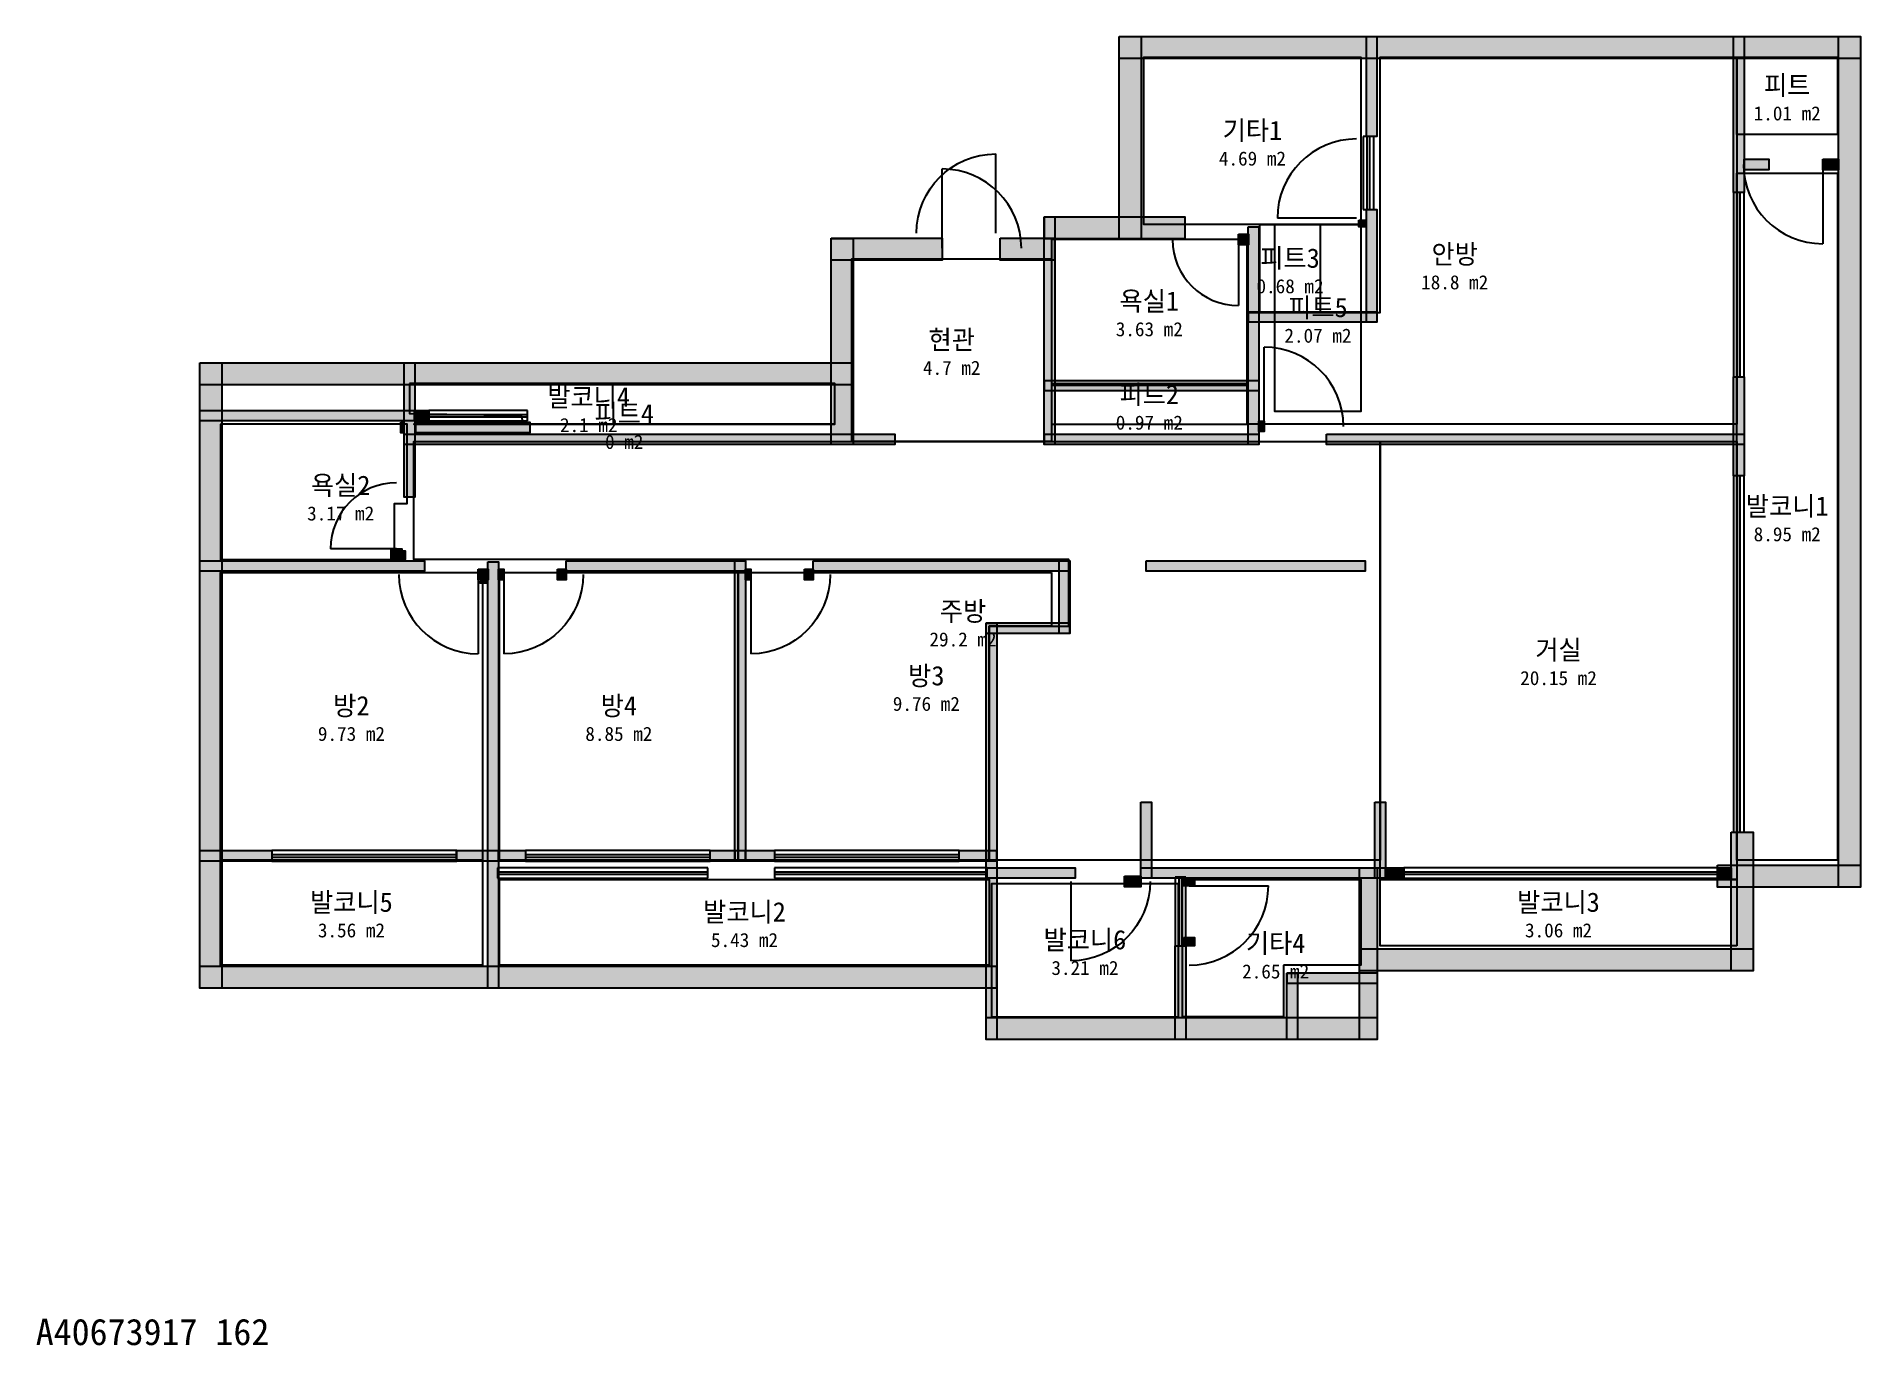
# Model space of a CAD drawing. Header units: millimetres. Extents: x 9 to 20723, y -905 to 13966.
import ezdxf
from ezdxf.enums import TextEntityAlignment as Align

# ---------------------------------------------------------------- set-up
doc = ezdxf.new("R2010")
doc.units = ezdxf.units.MM
for name, color, linetype in [('A-ANNO-TEXT', 7, 'Continuous'), ('A-AREA', 9, 'Continuous'), ('A-AREA-IDEN', 7, 'Continuous'), ('A-DOOR', 4, 'Continuous'), ('A-GLAZ', 5, 'Continuous'), ('A-WALL-EXTR', 7, 'Continuous'), ('A-WALL-PATT', 8, 'Continuous'), ('A-WALL-PRTN', 8, 'Continuous'), ('A-WALL-STRC', 7, 'Continuous')]:
    doc.layers.add(name, color=color, linetype=linetype)

# ---------------------------------------------------------------- blocks, each defined once
blk = doc.blocks.new('JJ-DOOR-SWING')
blk.add_line((0, 0), (0, 1000))
blk.add_arc((0, 0), 1000, 0, 90)
at = {"flags": 1}
for tag, p in [('WIDTH', (0, -150)), ('TYPE', (0, -250))]:
    blk.add_attdef(tag, p, '', height=80, dxfattribs=at)
blk = doc.blocks.new('JJ-WIN-DOUBLE')
for p, q in [((1000, 500), (0, 500)), ((0, 500), (0, -500)), ((1000, -500), (1000, 500)), ((0, 120), (1000, 120)), ((0, -120), (1000, -120)), ((0, -500), (1000, -500))]:
    blk.add_line(p, q)
at = {"flags": 1}
for tag, p in [('WIDTH', (0, -700)), ('TYPE', (0, -800))]:
    blk.add_attdef(tag, p, '', height=80, dxfattribs=at)

msp = doc.modelspace()

# ---------------------------------------------------------------- linework, layer by layer
at = {"layer": 'A-AREA'}
for points in [[(15049, 11829), (12585, 11829), (12585, 13732), (15049, 13732)], [(19317, 9561), (13756, 9561), (13756, 10829), (15268, 10829), (15268, 13732), (19317, 13732)], [(19317, 12854), (19317, 13732), (20463, 13732), (20463, 12854)], [(19317, 4610), (19317, 12415), (20463, 12415), (20463, 4610)], [(13902, 10829), (13902, 11829), (14585, 11829), (14585, 10829)], [(14073, 11829), (15049, 11829), (15049, 9707), (14073, 9707)], [(11537, 10024), (13756, 10024), (13756, 11659), (11537, 11659)], [(9268, 9366), (9268, 11439), (11537, 11439), (11537, 9366)], [(4244, 10024), (4244, 9683), (5512, 9659), (5537, 9561), (9073, 9561), (9073, 10024)], [(11537, 10000), (11537, 9561), (13756, 9561), (13756, 10000)], [(2098, 9561), (2098, 8024), (4073, 8024), (4073, 8659), (4220, 8659), (4220, 9561)], [(9073, 9561), (9073, 9561), (4293, 9561), (4293, 9561)], [(15268, 4610), (10829, 4610), (10829, 7268), (11732, 7268), (11732, 8024), (4293, 8024), (4293, 9366), (15268, 9366)], [(19317, 4390), (15268, 4390), (15268, 9366), (19317, 9366)], [(5073, 4610), (2098, 4610), (2098, 7878), (5073, 7878)], [(7976, 4610), (5268, 4610), (5268, 7878), (7976, 7878)], [(11537, 7878), (11537, 7268), (10829, 7268), (10829, 4610), (7976, 4610), (7976, 7878)], [(2098, 3415), (2098, 4610), (5073, 4610), (5073, 3415)], [(5268, 3415), (5268, 4390), (10829, 4390), (10829, 3415)], [(14171, 3415), (14171, 2829), (13024, 2829), (13024, 4390), (15049, 4390), (15049, 3415)], [(19317, 3634), (15268, 3634), (15268, 4390), (19317, 4390)], [(10854, 2829), (12976, 2829), (12976, 4341), (10854, 4341)]]:
    msp.add_lwpolyline(points, close=True, dxfattribs=at)
at = {"layer": 'A-WALL-EXTR'}
for points in [[(12302, 13966), (20722, 13966), (20722, 13716), (12302, 13716)], [(12302, 13966), (12552, 13966), (12552, 11668), (12302, 11668)], [(20473, 13966), (20723, 13966), (20723, 4302), (20473, 4302)], [(11454, 11918), (13049, 11918), (13049, 11668), (11454, 11668)], [(15024, 11878), (15098, 11878), (15098, 11805), (15024, 11805)], [(9034, 11674), (10293, 11674), (10293, 11424), (9034, 11424)], [(9034, 11673), (9284, 11673), (9284, 9332), (9034, 9332)], [(10951, 11674), (11571, 11674), (11571, 11424), (10951, 11424)], [(1863, 10259), (9283, 10259), (9283, 10009), (1863, 10009)], [(1863, 10259), (2113, 10259), (2113, 3156), (1863, 3156)], [(4146, 9585), (4171, 9585), (4171, 9463), (4146, 9463)], [(4317, 9585), (5610, 9585), (5610, 9463), (4317, 9463)], [(4171, 8122), (4195, 8122), (4195, 8024), (4171, 8024)], [(5049, 7780), (5122, 7780), (5122, 7756), (5049, 7756)], [(19253, 4927), (19503, 4927), (19503, 3351), (19253, 3351)], [(19098, 4552), (20722, 4552), (20722, 4302), (19098, 4302)], [(15034, 3601), (19502, 3601), (19502, 3351), (15034, 3351)], [(1863, 3405), (10912, 3405), (10912, 3155), (1863, 3155)], [(10795, 2820), (15234, 2820), (15234, 2570), (10795, 2570)]]:
    msp.add_lwpolyline(points, close=True, dxfattribs=at)
at = {"layer": 'A-WALL-PATT', "color": 8}
for points in [[(12302, 13966), (20722, 13966), (12302, 13716), (20722, 13716)], [(12302, 13966), (12552, 13966), (12302, 11668), (12552, 11668)], [(15111, 13966), (15231, 13966), (15111, 12829), (15231, 12829)], [(19281, 13966), (19401, 13966), (19281, 12195), (19401, 12195)], [(20473, 13966), (20723, 13966), (20473, 4302), (20723, 4302)], [(19400, 12572), (19683, 12572), (19400, 12452), (19683, 12452)], [(20293, 12572), (20473, 12572), (20293, 12452), (20473, 12452)], [(11452, 11917), (11572, 11917), (11452, 9332), (11572, 9332)], [(11454, 11918), (13049, 11918), (11454, 11668), (13049, 11668)], [(15024, 11878), (15024, 11805), (15098, 11805)], [(15098, 11805), (15098, 11878), (15024, 11878)], [(15111, 12000), (15231, 12000), (15111, 10722), (15231, 10722)], [(9034, 11674), (10293, 11674), (9034, 11424), (10293, 11424)], [(9034, 11673), (9284, 11673), (9034, 9332), (9284, 9332)], [(10951, 11674), (11571, 11674), (10951, 11424), (11571, 11424)], [(13659, 11719), (13771, 11719), (13659, 11599), (13771, 11599)], [(13769, 11805), (13889, 11805), (13769, 9332), (13889, 9332)], [(13771, 10840), (15229, 10840), (13771, 10720), (15229, 10720)], [(1863, 10259), (9283, 10259), (1863, 10009), (9283, 10009)], [(1863, 10259), (2113, 10259), (1863, 3156), (2113, 3156)], [(4184, 10259), (4304, 10259), (4184, 8732), (4304, 8732)], [(11454, 10060), (13888, 10060), (11454, 9940), (13888, 9940)], [(19281, 10098), (19401, 10098), (19281, 8976), (19401, 8976)], [(1863, 9719), (4302, 9719), (1863, 9599), (4302, 9599)], [(4146, 9585), (4146, 9463), (4171, 9463)], [(4171, 9463), (4171, 9585), (4146, 9585)], [(4302, 9719), (4463, 9719), (4302, 9599), (4463, 9599)], [(4317, 9585), (4317, 9463), (5610, 9463)], [(5610, 9463), (5610, 9585), (4317, 9585)], [(13888, 9597), (13951, 9597), (13888, 9477), (13951, 9477)], [(4185, 9450), (9756, 9450), (4185, 9330), (9756, 9330)], [(11454, 9450), (13888, 9450), (11454, 9330), (13888, 9330)], [(14659, 9450), (19400, 9450), (14659, 9330), (19400, 9330)], [(4038, 8146), (4158, 8146), (4038, 8010), (4158, 8010)], [(4171, 8122), (4171, 8024), (4195, 8024)], [(4195, 8024), (4195, 8122), (4171, 8122)], [(1863, 8011), (4415, 8011), (1863, 7891), (4415, 7891)], [(5024, 7914), (5137, 7914), (5024, 7794), (5137, 7794)], [(5135, 8000), (5255, 8000), (5135, 3156), (5255, 3156)], [(5254, 7914), (5317, 7914), (5254, 7794), (5317, 7794)], [(5927, 7914), (6024, 7914), (5927, 7794), (6024, 7794)], [(6024, 8011), (8059, 8011), (6024, 7891), (8059, 7891)], [(7940, 8010), (8060, 8010), (7940, 4600), (8060, 4600)], [(8059, 7914), (8122, 7914), (8059, 7794), (8122, 7794)], [(8732, 7914), (8829, 7914), (8732, 7794), (8829, 7794)], [(8829, 8011), (11741, 8011), (8829, 7891), (11741, 7891)], [(11623, 8010), (11743, 8010), (11623, 7185), (11743, 7185)], [(12610, 8011), (15098, 8011), (12610, 7891), (15098, 7891)], [(5049, 7780), (5049, 7756), (5122, 7756)], [(5122, 7756), (5122, 7780), (5049, 7780)], [(10794, 7302), (10914, 7302), (10794, 2571), (10914, 2571)], [(10795, 7304), (11741, 7304), (10795, 7184), (11741, 7184)], [(12550, 5268), (12670, 5268), (12550, 4405), (12670, 4405)], [(15208, 5268), (15328, 5268), (15208, 4405), (15328, 4405)], [(19253, 4927), (19503, 4927), (19253, 3351), (19503, 3351)], [(1863, 4719), (2683, 4719), (1863, 4599), (2683, 4599)], [(4780, 4719), (5561, 4719), (4780, 4599), (5561, 4599)], [(5254, 4719), (5561, 4719), (5254, 4599), (5561, 4599)], [(7659, 4719), (8390, 4719), (7659, 4599), (8390, 4599)], [(7659, 4719), (7941, 4719), (7659, 4599), (7941, 4599)], [(8059, 4719), (8390, 4719), (8059, 4599), (8390, 4599)], [(10488, 4719), (10912, 4719), (10488, 4599), (10912, 4599)], [(10488, 4719), (10795, 4719), (10488, 4599), (10795, 4599)], [(10795, 4523), (11805, 4523), (10795, 4403), (11805, 4403)], [(12366, 4426), (12551, 4426), (12366, 4306), (12551, 4306)], [(12551, 4523), (15537, 4523), (12551, 4403), (15537, 4403)], [(13038, 4405), (13158, 4405), (13038, 4317), (13158, 4317)], [(15034, 4522), (15234, 4522), (15034, 2571), (15234, 2571)], [(15327, 4523), (15537, 4523), (15327, 4403), (15537, 4403)], [(19098, 4552), (20722, 4552), (19098, 4302), (20722, 4302)], [(19098, 4523), (19254, 4523), (19098, 4403), (19254, 4403)], [(13038, 3732), (13158, 3732), (13038, 3634), (13158, 3634)], [(12940, 3634), (13060, 3634), (12940, 2571), (13060, 2571)], [(15034, 3601), (19502, 3601), (15034, 3351), (19502, 3351)], [(1863, 3405), (10912, 3405), (1863, 3155), (10912, 3155)], [(14208, 3327), (14328, 3327), (14208, 2571), (14328, 2571)], [(14210, 3328), (15234, 3328), (14210, 3208), (15234, 3208)], [(10795, 2820), (15234, 2820), (10795, 2570), (15234, 2570)]]:
    msp.add_solid(points, dxfattribs=at)
at = {"layer": 'A-WALL-PRTN'}
for points in [[(15111, 13966), (15231, 13966), (15231, 12829), (15111, 12829)], [(19281, 13966), (19401, 13966), (19401, 12195), (19281, 12195)], [(19400, 12572), (19683, 12572), (19683, 12452), (19400, 12452)], [(20293, 12572), (20473, 12572), (20473, 12452), (20293, 12452)], [(11452, 11917), (11572, 11917), (11572, 9332), (11452, 9332)], [(15111, 12000), (15231, 12000), (15231, 10722), (15111, 10722)], [(13659, 11719), (13771, 11719), (13771, 11599), (13659, 11599)], [(13769, 11805), (13889, 11805), (13889, 9332), (13769, 9332)], [(13771, 10840), (15229, 10840), (15229, 10720), (13771, 10720)], [(4184, 10259), (4304, 10259), (4304, 8732), (4184, 8732)], [(11454, 10060), (13888, 10060), (13888, 9940), (11454, 9940)], [(19281, 10098), (19401, 10098), (19401, 8976), (19281, 8976)], [(1863, 9719), (4302, 9719), (4302, 9599), (1863, 9599)], [(4302, 9719), (4463, 9719), (4463, 9599), (4302, 9599)], [(13888, 9597), (13951, 9597), (13951, 9477), (13888, 9477)], [(4185, 9450), (9756, 9450), (9756, 9330), (4185, 9330)], [(11454, 9450), (13888, 9450), (13888, 9330), (11454, 9330)], [(14659, 9450), (19400, 9450), (19400, 9330), (14659, 9330)], [(4038, 8146), (4158, 8146), (4158, 8010), (4038, 8010)], [(1863, 8011), (4415, 8011), (4415, 7891), (1863, 7891)], [(5024, 7914), (5137, 7914), (5137, 7794), (5024, 7794)], [(5135, 8000), (5255, 8000), (5255, 3156), (5135, 3156)], [(5254, 7914), (5317, 7914), (5317, 7794), (5254, 7794)], [(5927, 7914), (6024, 7914), (6024, 7794), (5927, 7794)], [(6024, 8011), (8059, 8011), (8059, 7891), (6024, 7891)], [(7940, 8010), (8060, 8010), (8060, 4600), (7940, 4600)], [(8059, 7914), (8122, 7914), (8122, 7794), (8059, 7794)], [(8732, 7914), (8829, 7914), (8829, 7794), (8732, 7794)], [(8829, 8011), (11741, 8011), (11741, 7891), (8829, 7891)], [(11623, 8010), (11743, 8010), (11743, 7185), (11623, 7185)], [(12610, 8011), (15098, 8011), (15098, 7891), (12610, 7891)], [(10794, 7302), (10914, 7302), (10914, 2571), (10794, 2571)], [(10795, 7304), (11741, 7304), (11741, 7184), (10795, 7184)], [(12550, 5268), (12670, 5268), (12670, 4405), (12550, 4405)], [(15208, 5268), (15328, 5268), (15328, 4405), (15208, 4405)], [(1863, 4719), (2683, 4719), (2683, 4599), (1863, 4599)], [(4780, 4719), (5561, 4719), (5561, 4599), (4780, 4599)], [(5254, 4719), (5561, 4719), (5561, 4599), (5254, 4599)], [(7659, 4719), (8390, 4719), (8390, 4599), (7659, 4599)], [(7659, 4719), (7941, 4719), (7941, 4599), (7659, 4599)], [(8059, 4719), (8390, 4719), (8390, 4599), (8059, 4599)], [(10488, 4719), (10912, 4719), (10912, 4599), (10488, 4599)], [(10488, 4719), (10795, 4719), (10795, 4599), (10488, 4599)], [(10795, 4523), (11805, 4523), (11805, 4403), (10795, 4403)], [(12366, 4426), (12551, 4426), (12551, 4306), (12366, 4306)], [(12551, 4523), (15537, 4523), (15537, 4403), (12551, 4403)], [(13038, 4405), (13158, 4405), (13158, 4317), (13038, 4317)], [(15327, 4523), (15537, 4523), (15537, 4403), (15327, 4403)], [(19098, 4523), (19254, 4523), (19254, 4403), (19098, 4403)], [(13038, 3732), (13158, 3732), (13158, 3634), (13038, 3634)], [(12940, 3634), (13060, 3634), (13060, 2571), (12940, 2571)], [(14208, 3327), (14328, 3327), (14328, 2571), (14208, 2571)], [(14210, 3328), (15234, 3328), (15234, 3208), (14210, 3208)]]:
    msp.add_lwpolyline(points, close=True, dxfattribs=at)
at = {"layer": 'A-WALL-STRC'}
msp.add_lwpolyline([(15034, 4522), (15234, 4522), (15234, 2571), (15034, 2571)], close=True, dxfattribs=at)

# ---------------------------------------------------------------- block references
at = {"layer": 'A-DOOR'}
for p, xscale, yscale, rotation in [((15000, 11902), 0.9, 0.9, 90), ((10902, 11732), 0.9, -0.9, 180), ((20293, 12512), 0.9, 0.9, 180), ((13659, 11659), 0.75, 0.75, 180), ((4098, 8146), 0.75, 0.75, 90), ((5024, 7854), 0.9, 0.9, 180), ((13098, 4317), 0.9, 0.9, -90)]:
    msp.add_blockref('JJ-DOOR-SWING', p, dxfattribs=dict(at, xscale=xscale, yscale=yscale, rotation=rotation))
at = {"layer": 'A-DOOR', "xscale": 0.9}
for p, yscale in [((10293, 11561), 0.9), ((13951, 9537), 0.9), ((5317, 7854), -0.9), ((8122, 7854), -0.9), ((11756, 4366), -0.9)]:
    msp.add_blockref('JJ-DOOR-SWING', p, dxfattribs=dict(at, yscale=yscale))
at = {"layer": 'A-GLAZ', "rotation": 90}
for p, xscale, yscale in [((15134, 12000), 0.8292682926829275, 0.1219512195121951), ((19341, 10098), 2.097560975609757, 0.12), ((19341, 4927), 4.048780487804878, 0.12), ((13000, 3634), 0.7804878048780493, 0.12)]:
    msp.add_blockref('JJ-WIN-DOUBLE', p, dxfattribs=dict(at, xscale=xscale, yscale=yscale))
at = {"layer": 'A-GLAZ', "yscale": 0.12}
for p, xscale in [((4463, 9659), 1.121951219512195), ((2683, 4659), 2.097560975609757), ((5561, 4659), 2.097560975609757), ((8390, 4659), 2.097560975609757), ((5244, 4463), 2.390243902439024), ((8390, 4463), 2.414634146341465), ((15537, 4463), 3.560975609756097)]:
    msp.add_blockref('JJ-WIN-DOUBLE', p, dxfattribs=dict(at, xscale=xscale))

# ---------------------------------------------------------------- texts
at = {"layer": 'A-ANNO-TEXT'}
msp.add_text('A40673917 162', height=300, dxfattribs=at).set_placement((0, -900))
at = {"layer": 'A-AREA-IDEN'}
for s, height, p in [('피트', 220, (19890, 13413)), ('1.01 m2', 160, (19890, 13093)), ('기타1', 220, (13817, 12900)), ('4.69 m2', 160, (13817, 12580)), ('안방', 220, (16114, 11494)), ('피트3', 220, (14244, 11449)), ('0.68 m2', 160, (14244, 11129)), ('18.8 m2', 160, (16114, 11174)), ('욕실1', 220, (12646, 10961)), ('피트5', 220, (14561, 10888)), ('현관', 220, (10402, 10522)), ('3.63 m2', 160, (12646, 10641)), ('2.07 m2', 160, (14561, 10568)), ('4.7 m2', 160, (10402, 10202)), ('발코니4', 220, (6280, 9872)), ('피트2', 220, (12646, 9900)), ('피트4', 220, (6683, 9681)), ('2.1 m2', 160, (6280, 9552)), ('0.97 m2', 160, (12646, 9580)), ('0 m2', 160, (6683, 9361)), ('욕실2', 220, (3463, 8868)), ('발코니1', 220, (19890, 8632)), ('3.17 m2', 160, (3463, 8548)), ('8.95 m2', 160, (19890, 8312)), ('주방', 220, (10530, 7437)), ('29.2 m2', 160, (10530, 7117)), ('거실', 220, (17293, 6998)), ('방3', 220, (10114, 6705)), ('20.15 m2', 160, (17293, 6678)), ('방2', 220, (3585, 6364)), ('방4', 220, (6622, 6364)), ('9.76 m2', 160, (10114, 6385)), ('9.73 m2', 160, (3585, 6044)), ('8.85 m2', 160, (6622, 6044)), ('발코니5', 220, (3585, 4132)), ('발코니2', 220, (8049, 4022)), ('발코니3', 220, (17293, 4132)), ('3.56 m2', 160, (3585, 3812)), ('5.43 m2', 160, (8049, 3702)), ('발코니6', 220, (11915, 3705)), ('기타4', 220, (14081, 3665)), ('3.06 m2', 160, (17293, 3812)), ('3.21 m2', 160, (11915, 3385)), ('2.65 m2', 160, (14081, 3345))]:
    msp.add_text(s, height=height, dxfattribs=at).set_placement(p, align=Align.MIDDLE_CENTER)

doc.saveas('drawing.dxf')
